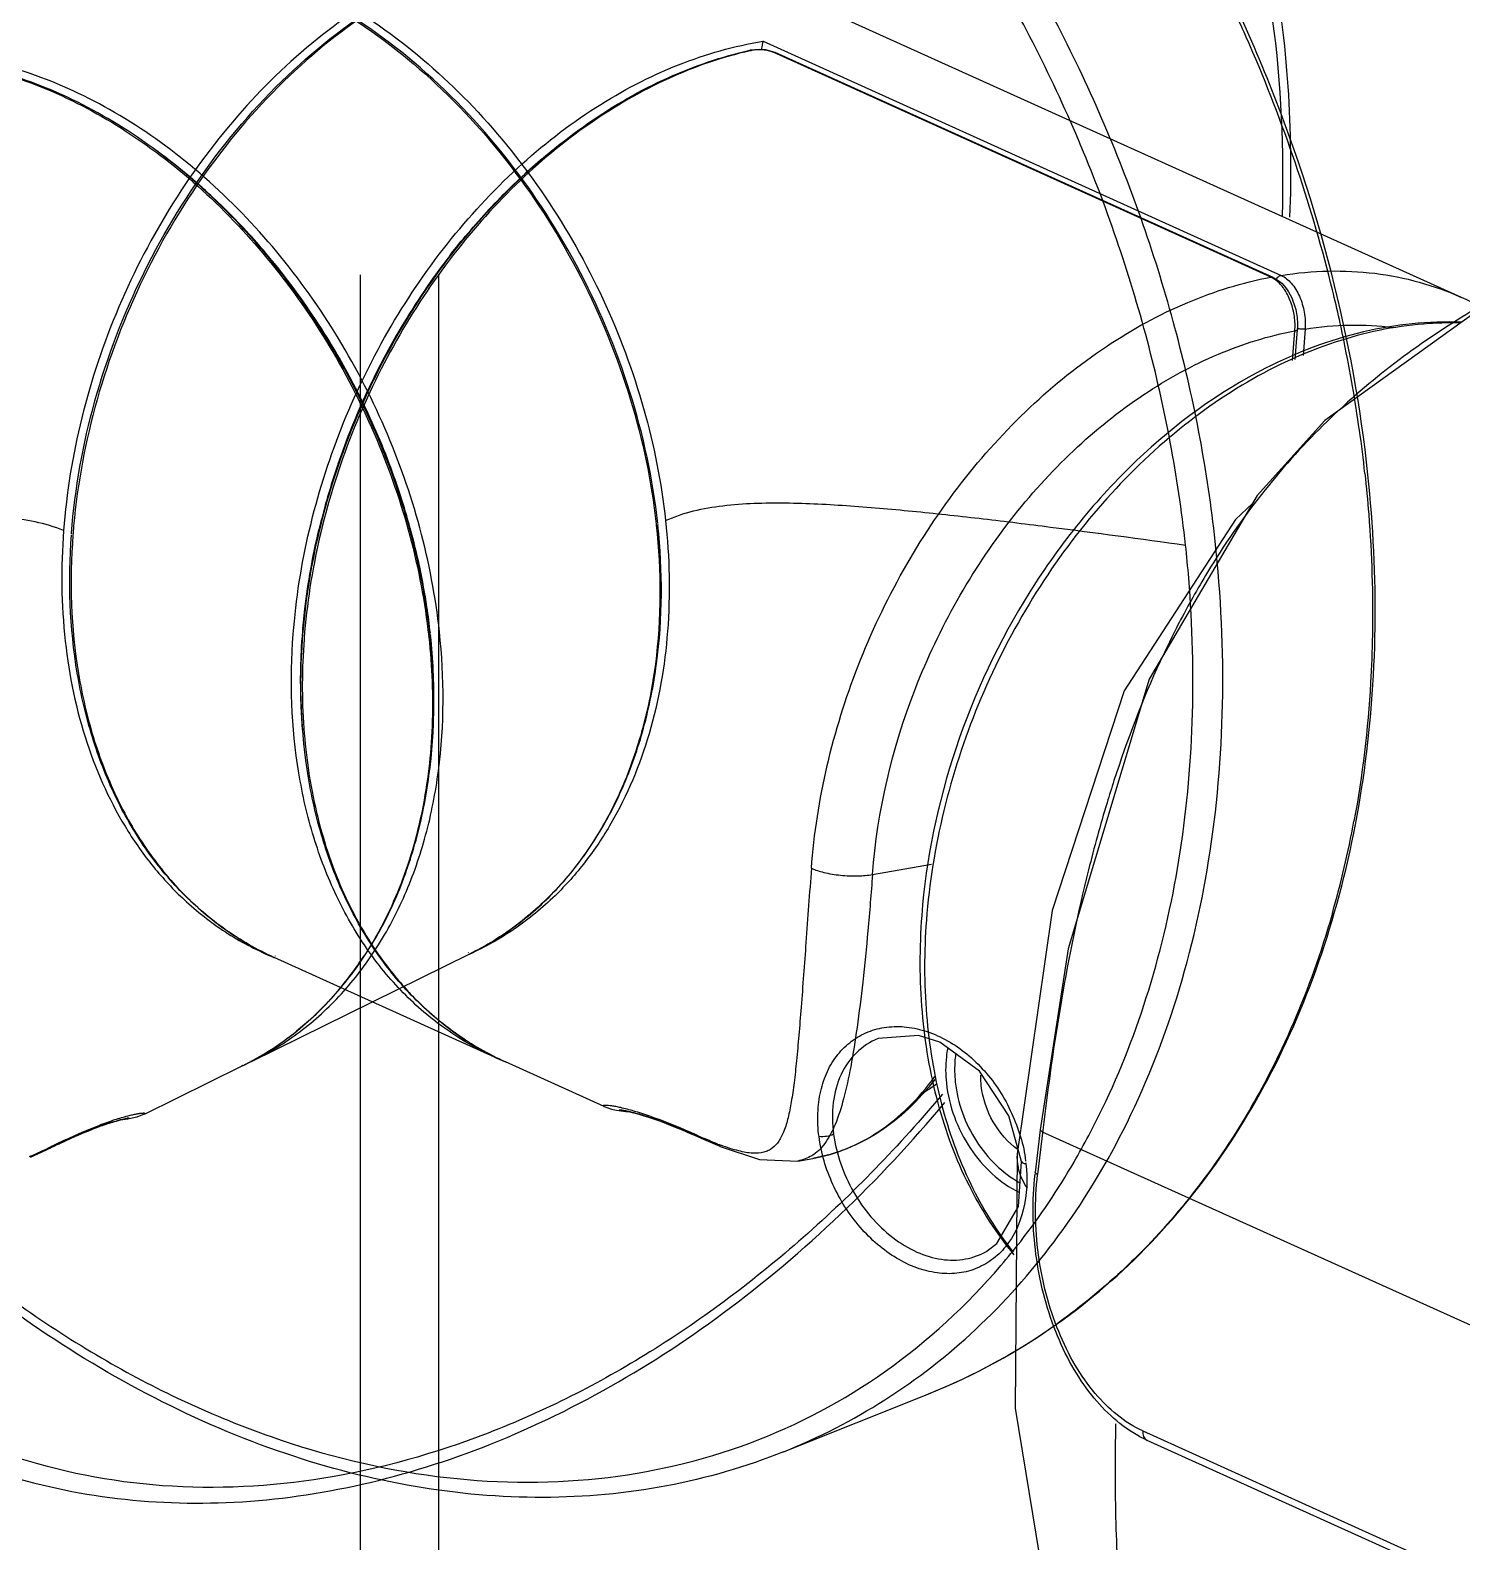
# Model space of a CAD drawing. Header units: metres. Extents: x 420822 to 421453, y 1458172 to 1458620.
# Drawn here: x 421385.5135 to 421385.9704, y 1458450.1576 to 1458450.64 of the extents above; entities that cross this region are included whole.
import ezdxf

# ---------------------------------------------------------------- set-up
doc = ezdxf.new("R2010")
doc.units = ezdxf.units.M
doc.header["$MEASUREMENT"] = 0
doc.layers.add('ASSEM_MEMBER_1', color=7, linetype='CONTINUOUS')
doc.layers.add('Standard', color=7, linetype='CONTINUOUS')

# ---------------------------------------------------------------- blocks, each defined once
blk = doc.blocks.new('CCTV')
at = {"layer": 'ASSEM_MEMBER_1', "color": 7, "linetype": 'Continuous'}
for p, q in [((1.3817, 16.1116), (0.439, 16.5374)), ((0.4859, 16.4282), (0.4731, 16.4271)), ((0.4752, 16.4269), (0.4731, 16.4271)), ((0.4901, 16.4386), (1.1516, 16.1398)), ((1.0917, 16.1586), (0.5028, 16.4246)), ((0.5057, 16.4243), (0.5028, 16.4246)), ((1.1413, 16.1372), (0.5057, 16.4243)), ((1.1384, 16.1375), (1.0917, 16.1586)), ((1.1384, 16.1375), (1.1413, 16.1372)), ((1.1662, 16.031), (1.169, 16.069)), ((1.1693, 16.0325), (1.1722, 16.0707)), ((1.1821, 16.0713), (1.1795, 16.0374)), ((-0.3909, 15.8101), (-0.391, 15.8087)), ((-0.3907, 15.8101), (-0.391, 15.8087)), ((0.3535, 15.8224), (0.3538, 15.8211)), ((0.3537, 15.8224), (0.3538, 15.8211)), ((-0.0978, 15.6754), (-0.0977, 15.6772)), ((-0.0977, 15.6754), (-0.0977, 15.6772)), ((-0.0958, 15.6768), (-0.0959, 15.6754)), ((-0.0957, 15.6768), (-0.0959, 15.6754)), ((0.0631, 15.6795), (0.0633, 15.6781)), ((0.0632, 15.6794), (0.0633, 15.6781)), ((0.0651, 15.6781), (0.0651, 15.6799)), ((0.0653, 15.6781), (0.0651, 15.6799)), ((0.6298, 15.3749), (0.7052, 15.388)), ((-0.1621, 15.1368), (0.1148, 15.2731)), ((-0.1344, 15.2691), (-0.1339, 15.2689)), ((-0.134, 15.2689), (-0.1336, 15.2687)), ((0.1473, 15.1419), (-0.1339, 15.2689)), ((-0.133, 15.2711), (-0.1326, 15.2709)), ((0.1139, 15.2752), (0.1135, 15.275)), ((0.1149, 15.273), (0.1145, 15.2728)), ((0.1153, 15.2733), (0.1148, 15.2731)), ((0.6371, 15.1656), (0.637, 15.1655)), ((-0.2998, 15.069), (-0.1757, 15.1301)), ((-0.1616, 15.137), (-0.1621, 15.1368)), ((0.1469, 15.1421), (0.1473, 15.1419)), ((0.2872, 15.0788), (0.1612, 15.1357)), ((0.3123, 15.0736), (0.3121, 15.0736)), ((0.3122, 15.0736), (0.3121, 15.0736)), ((-0.3247, 15.063), (-0.3245, 15.0631)), ((-0.3246, 15.0631), (-0.3245, 15.0631)), ((-0.3983, 15.0359), (-0.4084, 15.0312)), ((0.3867, 15.0489), (0.397, 15.0445)), ((0.397, 15.0445), (0.3963, 15.0449)), ((0.3967, 15.0447), (0.3963, 15.0448)), ((0.397, 15.0445), (0.3967, 15.0447)), ((0.397, 15.0445), (0.4026, 15.0421)), ((0.4026, 15.0421), (0.4095, 15.039)), ((0.4095, 15.039), (0.4093, 15.0391)), ((0.4095, 15.039), (0.4141, 15.037)), ((0.4141, 15.037), (0.414, 15.037)), ((0.4141, 15.037), (0.414, 15.037)), ((0.4141, 15.037), (0.4347, 15.0281)), ((0.844, 15.049), (0.8376, 14.9946)), ((0.8472, 15.0484), (0.8406, 14.992)), ((0.847, 15.0462), (0.844, 15.049)), ((0.8474, 15.0484), (0.847, 15.0462)), ((3.3494, 13.916), (0.847, 15.0462)), ((-0.4252, 15.023), (-0.4455, 15.0135)), ((-0.4207, 15.0253), (-0.4252, 15.023)), ((-0.4252, 15.023), (-0.4251, 15.0231)), ((-0.4252, 15.023), (-0.4251, 15.0231)), ((-0.4139, 15.0286), (-0.4207, 15.0253)), ((-0.4207, 15.0253), (-0.4205, 15.0254)), ((-0.4084, 15.0312), (-0.4139, 15.0286)), ((-0.4084, 15.0312), (-0.4077, 15.0315)), ((-0.4084, 15.0312), (-0.4081, 15.0313)), ((-0.4081, 15.0313), (-0.4077, 15.0315)), ((0.4353, 15.0278), (0.4347, 15.0281)), ((0.5344, 15.0092), (0.5536, 15.0126)), ((0.8376, 14.9946), (0.8406, 14.9918)), ((0.776, 14.8943), (0.7761, 14.8944)), ((0.5162, 14.6379), (0.7016, 14.7121)), ((0.9748, 14.6646), (3.1355, 13.6887)), ((0.98, 14.653), (3.1405, 13.6773))]:
    blk.add_line(p, q, dxfattribs=at)
for points in [[(0.5057, 16.4243), (0.4936, 16.4276), (0.4859, 16.4282)], [(2.1018, 16.3222), (1.8177, 16.262), (1.4429, 16.1237), (1.2071, 15.9547), (1.1208, 15.8589), (0.9829, 15.6245), (0.8795, 15.2802), (0.844, 15.049)], [(1.1148, 15.8486), (1.0931, 15.828), (0.9513, 15.6093), (0.8592, 15.3288), (0.8144, 15.0182)], [(0.8202, 15.0084), (0.804, 15.067), (0.7665, 15.1237), (0.7158, 15.1608), (0.6886, 15.1696), (0.637, 15.1655)], [(0.2872, 15.0787), (0.2873, 15.0787), (0.2967, 15.0754), (0.3029, 15.0741), (0.3085, 15.0732)], [(0.3075, 15.0744), (0.3075, 15.0744), (0.3078, 15.0743), (0.3084, 15.0742), (0.3092, 15.0741), (0.3104, 15.0739), (0.3118, 15.0737), (0.3136, 15.0733), (0.3157, 15.0729), (0.3182, 15.0723), (0.3212, 15.0716), (0.3246, 15.0708), (0.3284, 15.0698), (0.3329, 15.0685), (0.338, 15.067), (0.3438, 15.0652), (0.3504, 15.063), (0.3578, 15.0603), (0.3663, 15.0572), (0.3759, 15.0534), (0.3867, 15.0489)], [(0.3085, 15.0732), (0.3149, 15.0725), (0.3185, 15.0723)], [(-0.3199, 15.0639), (-0.3199, 15.0639), (-0.3202, 15.0639), (-0.3208, 15.0638), (-0.3216, 15.0637), (-0.3228, 15.0634), (-0.3242, 15.0631), (-0.326, 15.0627), (-0.3281, 15.0622), (-0.3306, 15.0616), (-0.3335, 15.0608), (-0.3368, 15.0598), (-0.3407, 15.0587), (-0.3451, 15.0573), (-0.3501, 15.0556), (-0.3559, 15.0536), (-0.3624, 15.0512), (-0.3697, 15.0483), (-0.3781, 15.0448), (-0.3876, 15.0407), (-0.3983, 15.0359)], [(-0.3209, 15.0628), (-0.3272, 15.0619), (-0.3308, 15.0615)], [(-0.2998, 15.069), (-0.2999, 15.069), (-0.3092, 15.0653), (-0.3153, 15.0638), (-0.3209, 15.0628)], [(0.4353, 15.0278), (0.4855, 15.0113), (0.5344, 15.0092)], [(0.8144, 15.0182), (0.8121, 14.6937), (0.8606, 14.398), (0.9057, 14.2738), (1.0389, 14.0826), (1.1995, 13.9754)], [(0.7761, 14.8944), (0.7887, 14.9037), (0.8164, 14.951), (0.8202, 15.0084)]]:
    blk.add_lwpolyline(points, dxfattribs=at)
for centre, radius, start, end in [((-0.7123, 15.6414), 1.9884, 23.4778, 24.5293), ((0.5816, 15.9483), 0.4902, 102.5326, 102.7461), ((-0.6841, 15.6531), 1.9579, 14.1128, 23.4928), ((-0.8166, 15.6001), 0.8798, 39.1038, 39.5978), ((-0.8407, 15.5814), 0.9103, 32.1695, 39.058), ((0.8108, 15.6088), 0.9103, 142.8415, 149.7301), ((0.7861, 15.6266), 0.8798, 142.3017, 142.7957), ((1.1259, 16.11), 0.0302, 60.8457, 65.6494), ((-0.5954, 15.6777), 1.8659, 11.662, 14.046), ((1.217, 15.747), 0.4001, 61.7577, 65.7094), ((1.974, 15.1242), 1.1296, 119.1147, 121.6004), ((1.3681, 15.6521), 0.427, 89.4115, 93.6955), ((1.3682, 15.6615), 0.4176, 88.5727, 89.4038), ((-0.8619, 15.5681), 0.9354, 26.9184, 32.1706), ((0.8324, 15.5961), 0.9354, 149.729, 154.9811), ((-0.544, 15.6883), 1.8133, 8.0442, 11.6602), ((0.8323, 15.5961), 0.9353, 154.9726, 161.1298), ((-0.8617, 15.568), 0.9353, 20.7697, 26.9269), ((-0.4802, 15.6979), 1.7489, 6.2026, 8.0273), ((0.8098, 15.6034), 0.9116, 161.1114, 166.5772), ((-0.8395, 15.5761), 0.9116, 15.3224, 20.7882), ((0.4223, 15.7492), 0.8174, 175.7039, 175.8356), ((-0.4571, 15.7347), 0.8174, 6.064, 6.1956), ((-0.6056, 15.6179), 1.6447, 4.7243, 6.1981), ((1.9902, 15.1939), 1.0915, 148.7148, 152.6113), ((0.7086, 15.6199), 0.8089, 175.7063, 175.941), ((-0.7389, 15.5959), 0.8089, 5.9586, 6.1932), ((-0.0177, 15.6769), 1.2837, 344.1062, 349.5015), ((-0.3844, 15.5097), 0.4362, 319.1819, 326.8351), ((0.3572, 15.522), 0.4362, 215.0644, 222.7176), ((-0.343, 15.4694), 0.3783, 296.2522, 308.8966), ((0.3171, 15.4803), 0.3783, 233.0029, 245.6473), ((-0.3287, 15.4753), 0.3772, 293.9054, 294.2462), ((-0.3287, 15.4753), 0.3773, 294.2464, 296.2087), ((0.3027, 15.4858), 0.3773, 245.6909, 247.6531), ((0.3026, 15.4857), 0.3772, 247.6533, 247.9942), ((0.3186, 15.1452), 0.0718, 261.9502, 262.5383), ((0.2889, 14.9471), 0.1287, 79.625, 80.0733), ((0.0341, 15.5035), 0.9865, 329.8457, 334.3165), ((-0.2348, 14.7193), 0.3556, 109.4225, 110.1229), ((-0.2971, 14.9374), 0.1287, 101.8263, 102.2745), ((-0.3333, 15.1344), 0.0718, 279.3612, 279.9494), ((0.2339, 14.7271), 0.3556, 71.7766, 72.477), ((0.0287, 14.1193), 1.0125, 115.5723, 116.2111), ((-0.0097, 14.1187), 1.0125, 65.6884, 66.3273), ((-0.167, 13.7479), 1.414, 65.9495, 66.4929), ((0.6488, 15.576), 0.5866, 245.678, 246.5187), ((-0.5784, 15.335), 0.3462, 292.4033, 292.9943), ((-0.6776, 15.554), 0.5866, 295.3808, 296.2215), ((0.1983, 13.7539), 1.414, 115.4067, 115.95), ((0.5569, 15.3538), 0.3462, 248.9053, 249.4962), ((0.5501, 15.3357), 0.3268, 249.5006, 249.6349), ((0.7163, 14.9982), 0.1096, 3.9213, 5.7695), ((1.2249, 14.949), 0.39, 173.2797, 173.6268), ((0.4091, 15.4429), 0.7872, 291.8119, 305.4368), ((1.0427, 14.7913), 0.1518, 241.7397, 245.6187)]:
    blk.add_arc(centre, radius, start, end, dxfattribs=at)
for points, knots in [([(1.2623, 15.8852), (1.244, 16.0585), (1.1764, 16.3178), (1.022, 16.6347), (0.8752, 16.8552), (0.7031, 17.0492), (0.5112, 17.2103), (0.3057, 17.3331), (0.1597, 17.3881), (0.0869, 17.4073)], [0, 0, 0, 0, 0.257572, 0.389236, 0.519953, 0.647795, 0.771105, 0.888685, 1, 1, 1, 1]), ([(-1.3011, 15.8427), (-1.2885, 16.0165), (-1.2296, 16.2779), (-1.0858, 16.5997), (-0.9463, 16.825), (-0.7808, 17.0246), (-0.5943, 17.192), (-0.393, 17.3215), (-0.2489, 17.3814), (-0.1767, 17.403)], [0, 0, 0, 0, 0.257572, 0.389236, 0.519953, 0.647795, 0.771105, 0.888685, 1, 1, 1, 1]), ([(-1.0654, 15.7608), (-1.0588, 15.8489), (-1.0311, 16.0264), (-0.9516, 16.2853), (-0.8354, 16.5319), (-0.6875, 16.7576), (-0.5125, 16.9537), (-0.3171, 17.1138), (-0.1077, 17.2312), (0.1081, 17.302), (0.3227, 17.3222), (0.4948, 17.2959), (0.6216, 17.2493), (0.741, 17.1866), (0.8761, 17.0772), (1.0042, 16.9045), (1.0959, 16.6975), (1.1479, 16.4638), (1.1553, 16.2998), (1.1526, 16.216)], [0, 0, 0, 0, 0.069688, 0.141021, 0.21283, 0.28389, 0.353034, 0.419327, 0.482114, 0.541242, 0.597057, 0.650547, 0.67691, 0.703265, 0.756654, 0.812313, 0.871244, 0.933858, 1, 1, 1, 1]), ([(1.0295, 15.7955), (1.0199, 15.8834), (0.9864, 16.0599), (0.8984, 16.316), (0.7741, 16.5586), (0.6188, 16.7792), (0.4373, 16.9695), (0.2367, 17.123), (0.0236, 17.2333), (-0.1944, 17.297), (-0.4096, 17.3101), (-0.5807, 17.278), (-0.7059, 17.2273), (-0.8232, 17.1606), (-0.9546, 17.0468), (-1.0769, 16.87), (-1.1617, 16.6601), (-1.2059, 16.4248), (-1.2079, 16.2606), (-1.2024, 16.1769)], [0, 0, 0, 0, 0.069688, 0.141021, 0.21283, 0.28389, 0.353034, 0.419327, 0.482114, 0.541242, 0.597057, 0.650547, 0.67691, 0.703265, 0.756654, 0.812313, 0.871244, 0.933858, 1, 1, 1, 1]), ([(1.1628, 16.2143), (1.167, 16.325), (1.1567, 16.49), (1.1053, 16.6984), (1.0502, 16.8409), (0.9786, 16.9698), (0.8914, 17.083), (0.79, 17.1784), (0.7136, 17.2293), (0.6739, 17.2511)], [0, 0, 0, 0, 0.275776, 0.406908, 0.533216, 0.654952, 0.772689, 0.887322, 1, 1, 1, 1]), ([(1.0673, 15.8004), (1.0577, 15.8894), (1.0239, 16.0683), (0.9348, 16.3278), (0.8095, 16.574), (0.7036, 16.7251), (0.6458, 16.7959)], [0, 0, 0, 0, 0.245392, 0.496618, 0.749584, 1, 1, 1, 1]), ([(0.2741, 16.5766), (0.235, 16.5773), (0.1538, 16.5673), (0.0357, 16.522), (-0.0769, 16.4488), (-0.1793, 16.3512), (-0.2668, 16.2335), (-0.3359, 16.1012), (-0.3832, 15.96), (-0.3993, 15.8625), (-0.4029, 15.814)], [0, 0, 0, 0, 0.105703, 0.218581, 0.339141, 0.466607, 0.599078, 0.734039, 0.868604, 1, 1, 1, 1]), ([(0.3556, 15.8229), (0.3494, 15.8797), (0.3249, 15.9938), (0.2568, 16.1549), (0.1608, 16.3002), (0.0427, 16.4207), (-0.0907, 16.5089), (-0.2107, 16.5514), (-0.3055, 16.5629), (-0.3737, 16.5606), (-0.4392, 16.5474), (-0.4803, 16.5315), (-0.4998, 16.5218)], [0, 0, 0, 0, 0.135406, 0.274049, 0.411941, 0.545221, 0.670883, 0.787506, 0.842734, 0.896217, 0.94844, 1, 1, 1, 1]), ([(-0.4536, 16.5409), (-0.4339, 16.5475), (-0.393, 16.5575), (-0.3293, 16.5628), (-0.2637, 16.5583), (-0.1733, 16.5391), (-0.0605, 16.4903), (0.0638, 16.3993), (0.1733, 16.2801), (0.2619, 16.1394), (0.3248, 15.9851), (0.3477, 15.8765), (0.3537, 15.8224)], [0, 0, 0, 0, 0.051158, 0.103409, 0.157239, 0.213005, 0.330852, 0.457311, 0.590662, 0.727956, 0.865612, 1, 1, 1, 1]), ([(-0.3928, 15.8105), (-0.3885, 15.8675), (-0.3678, 15.9823), (-0.3051, 16.1456), (-0.214, 16.294), (-0.0999, 16.4183), (0.0305, 16.5109), (0.149, 16.5574), (0.2434, 16.572), (0.3117, 16.572), (0.3775, 16.561), (0.4191, 16.5464), (0.439, 16.5374)], [0, 0, 0, 0, 0.135406, 0.274049, 0.411941, 0.545221, 0.670883, 0.787506, 0.842734, 0.896217, 0.94844, 1, 1, 1, 1]), ([(0.3921, 16.5549), (0.3723, 16.5608), (0.3311, 16.5695), (0.2672, 16.5727), (0.2017, 16.566), (0.112, 16.5438), (0.0009, 16.4913), (-0.1203, 16.3962), (-0.2257, 16.2735), (-0.3096, 16.1299), (-0.3674, 15.9736), (-0.3867, 15.8643), (-0.3909, 15.8101)], [0, 0, 0, 0, 0.051158, 0.103409, 0.157239, 0.213005, 0.330852, 0.457311, 0.590662, 0.727956, 0.865612, 1, 1, 1, 1]), ([(-0.3364, 16.5665), (-0.2973, 16.5685), (-0.2157, 16.5611), (-0.0963, 16.5198), (0.0187, 16.4504), (0.1242, 16.3562), (0.2157, 16.2415), (0.2891, 16.1115), (0.341, 15.972), (0.3604, 15.8751), (0.3656, 15.8268)], [0, 0, 0, 0, 0.105703, 0.218581, 0.339141, 0.466607, 0.599078, 0.734039, 0.868604, 1, 1, 1, 1]), ([(0.0769, 15.6848), (0.0673, 15.774), (0.0305, 15.9073), (-0.0534, 16.0679), (-0.1329, 16.1777), (-0.2254, 16.2716), (-0.3274, 16.346), (-0.4352, 16.398), (-0.5106, 16.4167), (-0.5476, 16.4214)], [0, 0, 0, 0, 0.26109, 0.394356, 0.526023, 0.653865, 0.776071, 0.89151, 1, 1, 1, 1]), ([(-0.1097, 15.6817), (-0.103, 15.7712), (-0.0707, 15.9056), (0.0079, 16.0689), (0.0837, 16.1813), (0.173, 16.2782), (0.2725, 16.3559), (0.3785, 16.4114), (0.4532, 16.4327), (0.4901, 16.4386)], [0, 0, 0, 0, 0.26109, 0.394356, 0.526023, 0.653865, 0.776071, 0.89151, 1, 1, 1, 1]), ([(-0.0977, 15.6772), (-0.0912, 15.7635), (-0.0608, 15.8931), (0.0132, 16.0515), (0.0846, 16.1614), (0.1691, 16.2573), (0.2637, 16.336), (0.3652, 16.3945), (0.4373, 16.4192), (0.4731, 16.4271)], [0, 0, 0, 0, 0.25937, 0.391799, 0.522938, 0.650729, 0.77346, 0.889996, 1, 1, 1, 1]), ([(0.4735, 16.4265), (0.4378, 16.4184), (0.3661, 16.3936), (0.2651, 16.335), (0.1708, 16.2564), (0.0866, 16.1605), (0.0152, 16.0507), (-0.0587, 15.8925), (-0.0892, 15.763), (-0.0958, 15.6768)], [0, 0, 0, 0, 0.109675, 0.226061, 0.348773, 0.476625, 0.607872, 0.740425, 1, 1, 1, 1]), ([(0.5027, 16.4246), (0.5009, 16.4254), (0.4965, 16.4267), (0.4873, 16.428), (0.4799, 16.4279), (0.4752, 16.4269)], [0, 0, 0, 0, 0.219462, 0.483609, 1, 1, 1, 1]), ([(0.4901, 16.4386), (0.4896, 16.4374), (0.4888, 16.4338), (0.4883, 16.4303), (0.4881, 16.428)], [0, 0, 0, 0, 0.36252, 1, 1, 1, 1]), ([(-0.5306, 16.4098), (-0.4947, 16.4029), (-0.4222, 16.3805), (-0.3193, 16.3253), (-0.2225, 16.2499), (-0.1351, 16.1568), (-0.0602, 16.0495), (0.0189, 15.8938), (0.0537, 15.7654), (0.0632, 15.6794)], [0, 0, 0, 0, 0.109675, 0.226061, 0.348773, 0.476625, 0.607872, 0.740425, 1, 1, 1, 1]), ([(0.0651, 15.6799), (0.0557, 15.7659), (0.021, 15.8945), (-0.0581, 16.0503), (-0.1332, 16.1578), (-0.2208, 16.2509), (-0.3179, 16.3263), (-0.4213, 16.3814), (-0.4942, 16.4037), (-0.5303, 16.4105)], [0, 0, 0, 0, 0.25937, 0.391799, 0.522938, 0.650729, 0.77346, 0.889996, 1, 1, 1, 1]), ([(0.1615, 16.246), (0.1673, 16.2518), (0.1905, 16.2742), (0.215, 16.2952), (0.2341, 16.3099)], [0, 0, 0, 0, 0.253368, 1, 1, 1, 1]), ([(-0.2128, 16.2398), (-0.2188, 16.2454), (-0.2427, 16.267), (-0.268, 16.2872), (-0.2875, 16.3013)], [0, 0, 0, 0, 0.253368, 1, 1, 1, 1]), ([(-0.1386, 16.1609), (-0.1444, 16.1679), (-0.1679, 16.1954), (-0.1931, 16.2214), (-0.2128, 16.2398)], [0, 0, 0, 0, 0.252698, 1, 1, 1, 1]), ([(0.09, 16.1647), (0.0955, 16.1719), (0.1181, 16.2001), (0.1424, 16.2269), (0.1615, 16.246)], [0, 0, 0, 0, 0.252698, 1, 1, 1, 1]), ([(0.5518, 15.3829), (0.5584, 15.471), (0.5899, 15.6034), (0.6664, 15.7646), (0.7402, 15.876), (0.8273, 15.9726), (0.9246, 16.0508), (1.0285, 16.1078), (1.102, 16.1307), (1.1384, 16.1375)], [0, 0, 0, 0, 0.260399, 0.393354, 0.524846, 0.652705, 0.775143, 0.891001, 1, 1, 1, 1]), ([(1.146, 16.1327), (1.1455, 16.1331), (1.1438, 16.1344), (1.142, 16.1356), (1.1406, 16.1364)], [0, 0, 0, 0, 0.257874, 1, 1, 1, 1]), ([(1.1413, 16.1372), (1.1521, 16.1324), (1.1624, 16.1188), (1.1689, 16.1014), (1.1721, 16.088), (1.1727, 16.0776), (1.1722, 16.0707)], [0, 0, 0, 0, 0.463053, 0.59599, 0.731633, 1, 1, 1, 1]), ([(1.1451, 16.1337), (1.1456, 16.1353), (1.1473, 16.1379), (1.1502, 16.1396), (1.1516, 16.1398)], [0, 0, 0, 0, 0.532684, 1, 1, 1, 1]), ([(1.169, 16.069), (1.1695, 16.0751), (1.169, 16.0875), (1.1646, 16.1053), (1.1571, 16.1209), (1.1499, 16.1295), (1.146, 16.1327)], [0, 0, 0, 0, 0.26262, 0.528398, 0.778994, 1, 1, 1, 1]), ([(1.1516, 16.1398), (1.1716, 16.143), (1.2114, 16.1467), (1.2708, 16.1439), (1.328, 16.1326), (1.3642, 16.1195), (1.3816, 16.1117)], [0, 0, 0, 0, 0.258401, 0.50983, 0.756212, 1, 1, 1, 1]), ([(1.1516, 16.1398), (1.1565, 16.1376), (1.166, 16.1296), (1.1759, 16.113), (1.1818, 16.0929), (1.1826, 16.0784), (1.1821, 16.0713)], [0, 0, 0, 0, 0.207396, 0.454926, 0.727385, 1, 1, 1, 1]), ([(1.3406, 16.0782), (1.3024, 16.0758), (1.224, 16.0603), (1.1113, 16.01), (1.0047, 15.9344), (0.9083, 15.8368), (0.8261, 15.7214), (0.7407, 15.5517), (0.7057, 15.4106), (0.6986, 15.3166)], [0, 0, 0, 0, 0.106937, 0.221022, 0.342432, 0.470173, 0.602381, 0.736644, 1, 1, 1, 1]), ([(1.3821, 16.0863), (1.3508, 16.067), (1.2889, 16.0245), (1.2025, 15.9492), (1.1238, 15.861), (1.0784, 15.7952), (1.0574, 15.7608)], [0, 0, 0, 0, 0.23787, 0.484374, 0.739121, 1, 1, 1, 1]), ([(1.3815, 16.0799), (1.3397, 16.0817), (1.2526, 16.0724), (1.1711, 16.0414), (1.1315, 16.0212)], [0, 0, 0, 0, 0.484963, 1, 1, 1, 1]), ([(1.1821, 16.0713), (1.2009, 16.0743), (1.2385, 16.0777), (1.2761, 16.0756), (1.2945, 16.0732)], [0, 0, 0, 0, 0.506957, 1, 1, 1, 1]), ([(0.6298, 15.3749), (0.6359, 15.4559), (0.6648, 15.5776), (0.7351, 15.7258), (0.803, 15.8283), (0.8831, 15.9171), (0.9725, 15.9891), (1.068, 16.0416), (1.1356, 16.0627), (1.169, 16.069)], [0, 0, 0, 0, 0.260374, 0.393317, 0.524801, 0.652659, 0.775106, 0.890981, 1, 1, 1, 1]), ([(1.169, 16.069), (1.1695, 16.0691), (1.1703, 16.0693), (1.1714, 16.0697), (1.1721, 16.0703), (1.1722, 16.0707)], [0, 0, 0, 0, 0.356109, 0.642153, 1, 1, 1, 1]), ([(1.1821, 16.0713), (1.1805, 16.071), (1.1771, 16.071), (1.1738, 16.0714), (1.1721, 16.0719)], [0, 0, 0, 0, 0.491898, 1, 1, 1, 1]), ([(1.1315, 16.0212), (1.0714, 15.9906), (0.9868, 15.9285), (0.8922, 15.8257), (0.8071, 15.7065), (0.7283, 15.5396), (0.698, 15.3947), (0.6926, 15.3225)], [0, 0, 0, 0, 0.235868, 0.360542, 0.48819, 0.74656, 1, 1, 1, 1]), ([(0.7015, 14.712), (0.75, 14.7314), (0.8437, 14.7801), (0.9682, 14.8804), (1.0741, 15.0054), (1.1591, 15.1522), (1.2216, 15.3175), (1.2746, 15.5622), (1.276, 15.756), (1.2623, 15.8852)], [0, 0, 0, 0, 0.112215, 0.225608, 0.341961, 0.462699, 0.58876, 0.720556, 1, 1, 1, 1]), ([(1.2584, 15.8868), (1.2603, 15.8695), (1.2667, 15.801), (1.2689, 15.7322), (1.268, 15.6808)], [0, 0, 0, 0, 0.253162, 1, 1, 1, 1]), ([(0.3656, 15.8268), (0.3886, 15.8372), (0.4402, 15.8484), (0.5197, 15.8503), (0.6022, 15.8461), (0.6864, 15.8385), (0.7715, 15.8292), (0.886, 15.815), (0.972, 15.8035), (1.0295, 15.7955)], [0, 0, 0, 0, 0.113065, 0.232414, 0.356363, 0.482954, 0.611066, 0.740162, 1, 1, 1, 1]), ([(-0.4029, 15.814), (-0.4262, 15.8237), (-0.4782, 15.8331), (-0.5577, 15.8324), (-0.6401, 15.8255), (-0.7239, 15.8151), (-0.8087, 15.803), (-0.9227, 15.7851), (-1.0082, 15.7706), (-1.0654, 15.7608)], [0, 0, 0, 0, 0.113065, 0.232414, 0.356363, 0.482954, 0.611066, 0.740162, 1, 1, 1, 1]), ([(0.3656, 15.8268), (0.3707, 15.7799), (0.3727, 15.6879), (0.3501, 15.556), (0.309, 15.4576), (0.2643, 15.3906), (0.2383, 15.3613), (0.2245, 15.3479)], [0, 0, 0, 0, 0.274187, 0.532283, 0.773263, 0.888189, 1, 1, 1, 1]), ([(-0.4029, 15.814), (-0.4065, 15.767), (-0.4055, 15.675), (-0.3784, 15.544), (-0.3341, 15.4469), (-0.2872, 15.3814), (-0.2602, 15.3531), (-0.246, 15.3401)], [0, 0, 0, 0, 0.274187, 0.532283, 0.773263, 0.888189, 1, 1, 1, 1]), ([(-0.1344, 15.2692), (-0.156, 15.2789), (-0.1977, 15.3029), (-0.2532, 15.3503), (-0.3007, 15.4082), (-0.3393, 15.4755), (-0.3683, 15.5508), (-0.3942, 15.6618), (-0.3972, 15.7498), (-0.3929, 15.8086)], [0, 0, 0, 0, 0.11192, 0.22555, 0.342393, 0.463613, 0.589947, 0.721685, 1, 1, 1, 1]), ([(-0.391, 15.8087), (-0.3954, 15.7497), (-0.3926, 15.6615), (-0.3669, 15.5503), (-0.3381, 15.475), (-0.2997, 15.4077), (-0.2525, 15.3499), (-0.1974, 15.3027), (-0.1558, 15.2789), (-0.1344, 15.2691)], [0, 0, 0, 0, 0.279384, 0.411431, 0.537877, 0.658992, 0.775521, 0.888664, 1, 1, 1, 1]), ([(-0.098, 15.6805), (-0.0972, 15.6917), (-0.0928, 15.7369), (-0.0848, 15.7818), (-0.0769, 15.8151)], [0, 0, 0, 0, 0.246769, 1, 1, 1, 1]), ([(0.0653, 15.6832), (0.0641, 15.6943), (0.0582, 15.7394), (0.0487, 15.784), (0.0397, 15.817)], [0, 0, 0, 0, 0.246769, 1, 1, 1, 1]), ([(0.3538, 15.8211), (0.3602, 15.7622), (0.3603, 15.674), (0.3384, 15.562), (0.312, 15.4857), (0.2759, 15.4173), (0.2306, 15.3579), (0.1771, 15.3089), (0.1364, 15.2837), (0.1153, 15.2733)], [0, 0, 0, 0, 0.279384, 0.411431, 0.537877, 0.658992, 0.775521, 0.888664, 1, 1, 1, 1]), ([(0.1153, 15.2733), (0.1365, 15.2838), (0.1775, 15.3091), (0.2314, 15.3583), (0.2769, 15.4178), (0.3132, 15.4863), (0.3397, 15.5625), (0.3619, 15.6743), (0.362, 15.7623), (0.3558, 15.821)], [0, 0, 0, 0, 0.11192, 0.22555, 0.342393, 0.463613, 0.589947, 0.721685, 1, 1, 1, 1]), ([(0.9444, 15.0378), (0.9725, 15.0917), (1.0202, 15.2076), (1.0641, 15.3946), (1.0813, 15.5947), (1.0748, 15.7313), (1.0673, 15.8004)], [0, 0, 0, 0, 0.232971, 0.477533, 0.73357, 1, 1, 1, 1]), ([(0.9232, 15.0759), (0.9467, 15.1248), (0.987, 15.2287), (1.0251, 15.3949), (1.0417, 15.5716), (1.0385, 15.6923), (1.0335, 15.7534)], [0, 0, 0, 0, 0.234496, 0.47952, 0.735007, 1, 1, 1, 1]), ([(1.021, 15.6961), (1.0127, 15.6799), (0.9808, 15.6147), (0.9549, 15.5467), (0.9381, 15.4949)], [0, 0, 0, 0, 0.250613, 1, 1, 1, 1]), ([(-0.1757, 15.1301), (-0.1544, 15.1406), (-0.1134, 15.1659), (-0.0594, 15.2151), (-0.0138, 15.2746), (0.0226, 15.3431), (0.0492, 15.4194), (0.0714, 15.5313), (0.0715, 15.6194), (0.0653, 15.6781)], [0, 0, 0, 0, 0.111926, 0.22555, 0.342387, 0.463599, 0.589929, 0.72167, 1, 1, 1, 1]), ([(-0.1616, 15.137), (-0.1405, 15.1475), (-0.0998, 15.1726), (-0.0462, 15.2216), (-0.001, 15.281), (0.0351, 15.3495), (0.0615, 15.4257), (0.0834, 15.5377), (0.0833, 15.626), (0.0769, 15.6848)], [0, 0, 0, 0, 0.111336, 0.224479, 0.341008, 0.462124, 0.588569, 0.720616, 1, 1, 1, 1]), ([(0.1469, 15.1421), (0.1254, 15.1519), (0.0839, 15.1757), (0.0287, 15.2229), (-0.0185, 15.2807), (-0.0568, 15.348), (-0.0857, 15.4233), (-0.1113, 15.5345), (-0.1142, 15.6227), (-0.1097, 15.6817)], [0, 0, 0, 0, 0.111336, 0.224479, 0.341008, 0.462124, 0.588569, 0.720616, 1, 1, 1, 1]), ([(0.1612, 15.1357), (0.1395, 15.1455), (0.0977, 15.1694), (0.0421, 15.2167), (-0.0054, 15.2747), (-0.0441, 15.342), (-0.0732, 15.4173), (-0.0991, 15.5284), (-0.1021, 15.6165), (-0.0978, 15.6754)], [0, 0, 0, 0, 0.111926, 0.22555, 0.342387, 0.463599, 0.589929, 0.72167, 1, 1, 1, 1]), ([(-0.0975, 15.5577), (-0.0984, 15.5675), (-0.101, 15.6072), (-0.1004, 15.6472), (-0.0983, 15.6772)], [0, 0, 0, 0, 0.24584, 1, 1, 1, 1]), ([(-0.0959, 15.6754), (-0.0987, 15.6376), (-0.0992, 15.5632), (-0.0833, 15.4554), (-0.0512, 15.3569), (-0.0186, 15.2979), (0.0001, 15.2713)], [0, 0, 0, 0, 0.26905, 0.525924, 0.769454, 1, 1, 1, 1]), ([(0.0633, 15.6781), (0.0674, 15.6404), (0.0704, 15.566), (0.058, 15.4577), (0.0292, 15.3582), (-0.0014, 15.2982), (-0.0192, 15.271)], [0, 0, 0, 0, 0.26905, 0.525924, 0.769454, 1, 1, 1, 1]), ([(0.0689, 15.5605), (0.0694, 15.5703), (0.0707, 15.6101), (0.0688, 15.65), (0.0656, 15.6799)], [0, 0, 0, 0, 0.24584, 1, 1, 1, 1]), ([(1.268, 15.6808), (1.2676, 15.6605), (1.2647, 15.5808), (1.2553, 15.5014), (1.2445, 15.443)], [0, 0, 0, 0, 0.254923, 1, 1, 1, 1]), ([(0.9381, 15.4949), (0.9351, 15.4855), (0.9232, 15.4478), (0.9128, 15.4096), (0.9056, 15.3809)], [0, 0, 0, 0, 0.25094, 1, 1, 1, 1]), ([(0.5518, 15.3829), (0.5494, 15.3513), (0.5451, 15.2922), (0.5399, 15.221), (0.5359, 15.1707), (0.533, 15.1385), (0.5299, 15.1102), (0.5265, 15.0858), (0.5225, 15.0652), (0.5175, 15.0483), (0.5111, 15.0349), (0.5038, 15.0266), (0.4968, 15.0223), (0.4886, 15.0193), (0.4756, 15.0186), (0.4572, 15.0221), (0.4438, 15.0265), (0.4363, 15.0293)], [0, 0, 0, 0, 0.219511, 0.411363, 0.494853, 0.569525, 0.635218, 0.692029, 0.740311, 0.780612, 0.813955, 0.842433, 0.856091, 0.870213, 0.902601, 0.944737, 1, 1, 1, 1]), ([(0.5518, 15.3829), (0.5568, 15.3806), (0.5691, 15.3769), (0.5892, 15.3736), (0.6101, 15.3727), (0.6237, 15.3738), (0.6298, 15.3749)], [0, 0, 0, 0, 0.209541, 0.483271, 0.766526, 1, 1, 1, 1]), ([(0.9056, 15.3809), (0.8918, 15.3259), (0.8694, 15.2154), (0.8538, 15.1039), (0.8472, 15.0484)], [0, 0, 0, 0, 0.503487, 1, 1, 1, 1]), ([(0.6298, 15.3749), (0.628, 15.351), (0.6243, 15.3052), (0.6178, 15.24), (0.6107, 15.1821), (0.6029, 15.1322), (0.594, 15.0908), (0.585, 15.0617), (0.5763, 15.0429), (0.5694, 15.0318), (0.5616, 15.0226), (0.5555, 15.0179), (0.5524, 15.0159)], [0, 0, 0, 0, 0.192235, 0.368594, 0.52535, 0.660465, 0.773459, 0.865294, 0.904098, 0.938848, 0.970399, 1, 1, 1, 1]), ([(0.2245, 15.3479), (0.2085, 15.3324), (0.174, 15.304), (0.135, 15.2821), (0.1149, 15.273)], [0, 0, 0, 0, 0.502844, 1, 1, 1, 1]), ([(-0.246, 15.3401), (-0.2295, 15.3251), (-0.1941, 15.2979), (-0.1544, 15.2773), (-0.134, 15.2689)], [0, 0, 0, 0, 0.502844, 1, 1, 1, 1]), ([(0.6926, 15.3225), (0.6895, 15.2815), (0.6895, 15.2007), (0.7092, 15.0842), (0.7483, 14.9787), (0.7877, 14.9169), (0.8101, 14.8896)], [0, 0, 0, 0, 0.268916, 0.525469, 0.768816, 1, 1, 1, 1]), ([(1.2169, 15.3254), (1.2124, 15.3096), (1.1934, 15.248), (1.1694, 15.1879), (1.1485, 15.1447)], [0, 0, 0, 0, 0.254873, 1, 1, 1, 1]), ([(0.6986, 15.3166), (0.6956, 15.2764), (0.6954, 15.1973), (0.714, 15.0832), (0.751, 14.9801), (0.7882, 14.9195), (0.8094, 14.8927)], [0, 0, 0, 0, 0.270464, 0.527748, 0.770683, 1, 1, 1, 1]), ([(0.0366, 15.226), (0.0407, 15.2216), (0.0573, 15.2045), (0.0753, 15.1889), (0.0895, 15.1782)], [0, 0, 0, 0, 0.252592, 1, 1, 1, 1]), ([(-0.0542, 15.2245), (-0.0582, 15.22), (-0.0741, 15.2023), (-0.0916, 15.1861), (-0.1055, 15.175)], [0, 0, 0, 0, 0.252592, 1, 1, 1, 1]), ([(0.5615, 15.0404), (0.5599, 15.0502), (0.5593, 15.0698), (0.5627, 15.098), (0.5711, 15.1236), (0.5846, 15.1455), (0.6024, 15.1629), (0.6239, 15.175), (0.6481, 15.1811), (0.674, 15.1812), (0.7004, 15.1751), (0.7265, 15.1633), (0.7511, 15.1462), (0.7733, 15.1244), (0.7929, 15.0991), (0.808, 15.0705), (0.8194, 15.0405), (0.8243, 15.0197), (0.8253, 15.0092)], [0, 0, 0, 0, 0.065972, 0.128445, 0.187414, 0.243205, 0.297038, 0.350238, 0.404346, 0.460571, 0.519852, 0.582531, 0.648486, 0.717318, 0.787883, 0.859356, 0.93045, 1, 1, 1, 1]), ([(0.637, 15.1655), (0.6268, 15.1614), (0.6074, 15.1488), (0.5874, 15.1194), (0.5778, 15.0828), (0.5783, 15.0566), (0.5801, 15.0433)], [0, 0, 0, 0, 0.228321, 0.464921, 0.720965, 1, 1, 1, 1]), ([(0.7258, 15.153), (0.7251, 15.1495), (0.7228, 15.1347), (0.7229, 15.1196), (0.7241, 15.1084)], [0, 0, 0, 0, 0.241588, 1, 1, 1, 1]), ([(0.736, 15.1454), (0.7358, 15.144), (0.735, 15.1382), (0.7347, 15.1324), (0.7346, 15.128)], [0, 0, 0, 0, 0.246546, 1, 1, 1, 1]), ([(1.1485, 15.1447), (1.1434, 15.1342), (1.1228, 15.0933), (1.0995, 15.0538), (1.0805, 15.0253)], [0, 0, 0, 0, 0.253381, 1, 1, 1, 1]), ([(0.5536, 15.0126), (0.5684, 15.0152), (0.5979, 15.0237), (0.6392, 15.046), (0.6772, 15.0773), (0.6991, 15.1029), (0.7093, 15.1169)], [0, 0, 0, 0, 0.234633, 0.475958, 0.729696, 1, 1, 1, 1]), ([(0.7095, 15.1134), (0.6992, 15.1001), (0.6772, 15.0754), (0.6393, 15.0452), (0.5979, 15.0236), (0.5684, 15.0152), (0.5536, 15.0126)], [0, 0, 0, 0, 0.266663, 0.519568, 0.762434, 1, 1, 1, 1]), ([(0.7346, 15.128), (0.7346, 15.1265), (0.7346, 15.1205), (0.735, 15.1144), (0.7355, 15.1098)], [0, 0, 0, 0, 0.246841, 1, 1, 1, 1]), ([(0.7355, 15.1098), (0.7384, 15.0833), (0.7569, 15.0324), (0.7955, 14.9936), (0.818, 14.9815)], [0, 0, 0, 0, 0.510755, 1, 1, 1, 1]), ([(0.7687, 15.1052), (0.7686, 15.1063), (0.7682, 15.1109), (0.768, 15.1154), (0.7681, 15.1188)], [0, 0, 0, 0, 0.253133, 1, 1, 1, 1]), ([(0.7191, 15.0946), (0.6645, 15.0293), (0.5484, 14.9091), (0.3531, 14.7619), (0.146, 14.6567), (-0.0656, 14.597), (-0.2746, 14.5863), (-0.4733, 14.6249), (-0.6532, 14.7129), (-0.7543, 14.8001), (-0.7993, 14.8492)], [0, 0, 0, 0, 0.145978, 0.285584, 0.417704, 0.542235, 0.660141, 0.773633, 0.885786, 1, 1, 1, 1]), ([(0.6922, 15.0952), (0.6938, 15.0961), (0.7005, 15.0999), (0.7068, 15.1042), (0.7114, 15.1076)], [0, 0, 0, 0, 0.245843, 1, 1, 1, 1]), ([(0.7241, 15.1084), (0.7257, 15.0938), (0.7329, 15.0645), (0.7591, 15.0128), (0.7921, 14.9812), (0.8173, 14.9691)], [0, 0, 0, 0, 0.25473, 0.514746, 1, 1, 1, 1]), ([(0.8156, 15.0235), (0.8027, 15.0327), (0.781, 15.0578), (0.7705, 15.0891), (0.7687, 15.1052)], [0, 0, 0, 0, 0.494558, 1, 1, 1, 1]), ([(-0.732, 15.0705), (-0.6753, 15.0071), (-0.5552, 14.8908), (-0.3552, 14.7501), (-0.1447, 14.6519), (0.0688, 14.5992), (0.2781, 14.5954), (0.4754, 14.6407), (0.6522, 14.7346), (0.7504, 14.825), (0.7937, 14.8756)], [0, 0, 0, 0, 0.145978, 0.285584, 0.417704, 0.542235, 0.660141, 0.773633, 0.885786, 1, 1, 1, 1]), ([(-0.514, 14.6208), (-0.4654, 14.6033), (-0.3633, 14.5773), (-0.2035, 14.5681), (-0.0395, 14.588), (0.1843, 14.6538), (0.4561, 14.8077), (0.6387, 14.9838), (0.7222, 15.0837)], [0, 0, 0, 0, 0.110733, 0.22385, 0.340766, 0.462479, 0.721326, 1, 1, 1, 1]), ([(0.3083, 15.0773), (0.3063, 15.0778), (0.3026, 15.0786), (0.2974, 15.0794), (0.2937, 15.0799), (0.2913, 15.0801), (0.2898, 15.0802), (0.2885, 15.0802), (0.2875, 15.0802), (0.2868, 15.0801), (0.2863, 15.08), (0.286, 15.0797), (0.2862, 15.0793), (0.2866, 15.0791), (0.2869, 15.0789), (0.2871, 15.0788)], [0, 0, 0, 0, 0.257002, 0.472986, 0.648216, 0.720618, 0.782772, 0.83452, 0.875741, 0.906415, 0.926848, 0.938844, 0.950393, 0.970047, 1, 1, 1, 1]), ([(0.3111, 15.0738), (0.3106, 15.0739), (0.3096, 15.0741), (0.3084, 15.0743), (0.3075, 15.0743), (0.3071, 15.0744), (0.3067, 15.0744), (0.3072, 15.0743), (0.3076, 15.0742), (0.3082, 15.0741), (0.3085, 15.0741)], [0, 0, 0, 0, 0.264541, 0.467055, 0.608195, 0.688617, 0.709443, 0.748803, 0.845959, 1, 1, 1, 1]), ([(0.3969, 15.046), (0.38, 15.0534), (0.3563, 15.063), (0.3264, 15.0727), (0.3139, 15.076), (0.3083, 15.0773)], [0, 0, 0, 0, 0.587106, 0.816668, 1, 1, 1, 1]), ([(0.3409, 15.0662), (0.3351, 15.068), (0.3256, 15.0708), (0.3159, 15.0729), (0.3122, 15.0736)], [0, 0, 0, 0, 0.614568, 1, 1, 1, 1]), ([(0.5162, 14.6379), (0.4682, 14.6187), (0.367, 14.5894), (0.2076, 14.5749), (0.043, 14.5894), (-0.1829, 14.6477), (-0.4595, 14.7926), (-0.6479, 14.9625), (-0.7347, 15.0595)], [0, 0, 0, 0, 0.110733, 0.22385, 0.340766, 0.462479, 0.721326, 1, 1, 1, 1]), ([(-0.4083, 15.0327), (-0.3917, 15.0406), (-0.3683, 15.051), (-0.3388, 15.0617), (-0.3264, 15.0654), (-0.3208, 15.0669)], [0, 0, 0, 0, 0.587106, 0.816668, 1, 1, 1, 1]), ([(-0.4077, 15.0315), (-0.4029, 15.0338), (-0.3862, 15.0416), (-0.3693, 15.0487), (-0.3571, 15.0532)], [0, 0, 0, 0, 0.290763, 1, 1, 1, 1]), ([(-0.3531, 15.0547), (-0.3473, 15.0567), (-0.3379, 15.0598), (-0.3283, 15.0622), (-0.3246, 15.0631)], [0, 0, 0, 0, 0.614568, 1, 1, 1, 1]), ([(-0.3235, 15.0633), (-0.323, 15.0634), (-0.322, 15.0636), (-0.3208, 15.0638), (-0.3199, 15.0639), (-0.3195, 15.064), (-0.3191, 15.064), (-0.3197, 15.0639), (-0.3201, 15.0638), (-0.3206, 15.0637), (-0.3209, 15.0636)], [0, 0, 0, 0, 0.264541, 0.467055, 0.608195, 0.688617, 0.709443, 0.748803, 0.845959, 1, 1, 1, 1]), ([(-0.3208, 15.0669), (-0.3188, 15.0674), (-0.3151, 15.0683), (-0.31, 15.0694), (-0.3064, 15.07), (-0.3039, 15.0703), (-0.3024, 15.0704), (-0.3011, 15.0705), (-0.3001, 15.0705), (-0.2994, 15.0704), (-0.2989, 15.0703), (-0.2986, 15.07), (-0.2988, 15.0696), (-0.2992, 15.0694), (-0.2995, 15.0692), (-0.2997, 15.0691)], [0, 0, 0, 0, 0.257002, 0.472986, 0.648216, 0.720618, 0.782772, 0.83452, 0.875741, 0.906415, 0.926848, 0.938844, 0.950393, 0.970047, 1, 1, 1, 1]), ([(0.3963, 15.0449), (0.3914, 15.047), (0.3745, 15.0542), (0.3574, 15.0608), (0.3451, 15.0649)], [0, 0, 0, 0, 0.290763, 1, 1, 1, 1]), ([(0.4323, 15.0309), (0.4309, 15.0314), (0.4251, 15.0337), (0.4194, 15.0361), (0.4151, 15.0379)], [0, 0, 0, 0, 0.237692, 1, 1, 1, 1]), ([(0.5164, 14.638), (0.5613, 14.656), (0.6485, 14.7007), (0.7654, 14.7918), (0.8662, 14.9049), (0.9204, 14.9918), (0.9444, 15.0378)], [0, 0, 0, 0, 0.243071, 0.488445, 0.739766, 1, 1, 1, 1]), ([(0.5801, 15.0433), (0.5774, 15.0419), (0.5711, 15.0403), (0.5647, 15.04), (0.5615, 15.0404)], [0, 0, 0, 0, 0.490085, 1, 1, 1, 1]), ([(0.8256, 15.0057), (0.8279, 14.9862), (0.8264, 14.9483), (0.8072, 14.9056), (0.7827, 14.8822), (0.7612, 14.8705), (0.7372, 14.8647), (0.7116, 14.8656), (0.6854, 14.8721), (0.6597, 14.8847), (0.6354, 14.9024), (0.6055, 14.9321), (0.5823, 14.9689), (0.5673, 15.0091), (0.5627, 15.03), (0.5615, 15.0404)], [0, 0, 0, 0, 0.129742, 0.245023, 0.298739, 0.351421, 0.404705, 0.460303, 0.519089, 0.581686, 0.647977, 0.71711, 0.859652, 0.930801, 1, 1, 1, 1]), ([(0.5801, 15.0433), (0.5836, 15.0176), (0.6013, 14.9677), (0.6432, 14.9177), (0.685, 14.8921), (0.717, 14.8822), (0.7485, 14.8823), (0.7676, 14.8893), (0.776, 14.8943)], [0, 0, 0, 0, 0.274201, 0.546446, 0.67258, 0.788999, 0.896814, 1, 1, 1, 1]), ([(-0.4432, 15.0163), (-0.4418, 15.0169), (-0.4361, 15.0194), (-0.4305, 15.022), (-0.4262, 15.024)], [0, 0, 0, 0, 0.237692, 1, 1, 1, 1]), ([(0.5524, 15.0159), (0.5497, 15.0143), (0.5439, 15.0114), (0.5376, 15.0098), (0.5344, 15.0092)], [0, 0, 0, 0, 0.489304, 1, 1, 1, 1]), ([(0.8144, 15.0182), (0.8142, 15.0159), (0.8141, 15.0065), (0.8163, 14.997), (0.8189, 14.9904)], [0, 0, 0, 0, 0.243198, 1, 1, 1, 1]), ([(1.0805, 15.0253), (1.073, 15.0141), (1.0426, 14.9706), (1.0084, 14.9297), (0.9809, 14.9011)], [0, 0, 0, 0, 0.253452, 1, 1, 1, 1]), ([(0.7937, 14.8756), (0.8024, 14.8858), (0.8365, 14.9276), (0.8667, 14.9727), (0.8871, 15.0079)], [0, 0, 0, 0, 0.246503, 1, 1, 1, 1]), ([(0.8202, 15.0084), (0.8203, 15.0077), (0.8215, 15.0067), (0.8234, 15.0061), (0.8248, 15.0058), (0.8256, 15.0057)], [0, 0, 0, 0, 0.327332, 0.613717, 1, 1, 1, 1]), ([(0.8189, 14.9904), (0.8194, 14.989), (0.8217, 14.9835), (0.8246, 14.9783), (0.8271, 14.9745)], [0, 0, 0, 0, 0.240316, 1, 1, 1, 1]), ([(0.9708, 14.6575), (0.9471, 14.6703), (0.915, 14.6998), (0.883, 14.7483), (0.8552, 14.8073), (0.8346, 14.8897), (0.8335, 14.9584), (0.8373, 14.9922)], [0, 0, 0, 0, 0.213749, 0.333609, 0.460916, 0.729484, 1, 1, 1, 1]), ([(0.9748, 14.6646), (0.9514, 14.6752), (0.9193, 14.7026), (0.8871, 14.7489), (0.8586, 14.8072), (0.8376, 14.8893), (0.8366, 14.9581), (0.8406, 14.992)], [0, 0, 0, 0, 0.206645, 0.325585, 0.453378, 0.725472, 1, 1, 1, 1]), ([(0.9809, 14.9011), (0.972, 14.8919), (0.9359, 14.8561), (0.8965, 14.8236), (0.8655, 14.8015)], [0, 0, 0, 0, 0.25228, 1, 1, 1, 1]), ([(0.9402, 14.6738), (0.9393, 14.6315), (0.9391, 14.5495), (0.9457, 14.4311), (0.9604, 14.3226), (0.9847, 14.2253), (1.0201, 14.1403), (1.0678, 14.0692), (1.128, 14.0132), (1.175, 13.9864), (1.1994, 13.9754)], [0, 0, 0, 0, 0.160734, 0.310947, 0.449435, 0.575769, 0.690717, 0.796784, 0.898234, 1, 1, 1, 1]), ([(0.975, 14.6645), (0.9747, 14.6621), (0.975, 14.6575), (0.9782, 14.6538), (0.98, 14.653)], [0, 0, 0, 0, 0.542572, 1, 1, 1, 1])]:
    blk.add_open_spline(points, degree=3, knots=knots, dxfattribs=at)
for points in [[(0.4072, 15.0414), (0.4092, 15.0397), (0.4116, 15.0382), (0.414, 15.037)], [(-0.4185, 15.0277), (-0.4205, 15.0259), (-0.4227, 15.0243), (-0.4251, 15.0231)]]:
    blk.add_open_spline(points, degree=3, dxfattribs=at)
at = {"layer": 'Standard'}
for p, q in [((-0.0243, 16.1405), (-0.0243, 0.2543)), ((0.0757, 16.1405), (0.0757, 0.2543))]:
    blk.add_line(p, q, dxfattribs=at)

msp = doc.modelspace()

# ---------------------------------------------------------------- block references
at = {"layer": 'Standard', "xscale": 0.25, "yscale": 0.25, "zscale": 0.25}
msp.add_blockref('CCTV', (421385.62489, 1458446.52684), dxfattribs=at)

doc.saveas('drawing.dxf')
